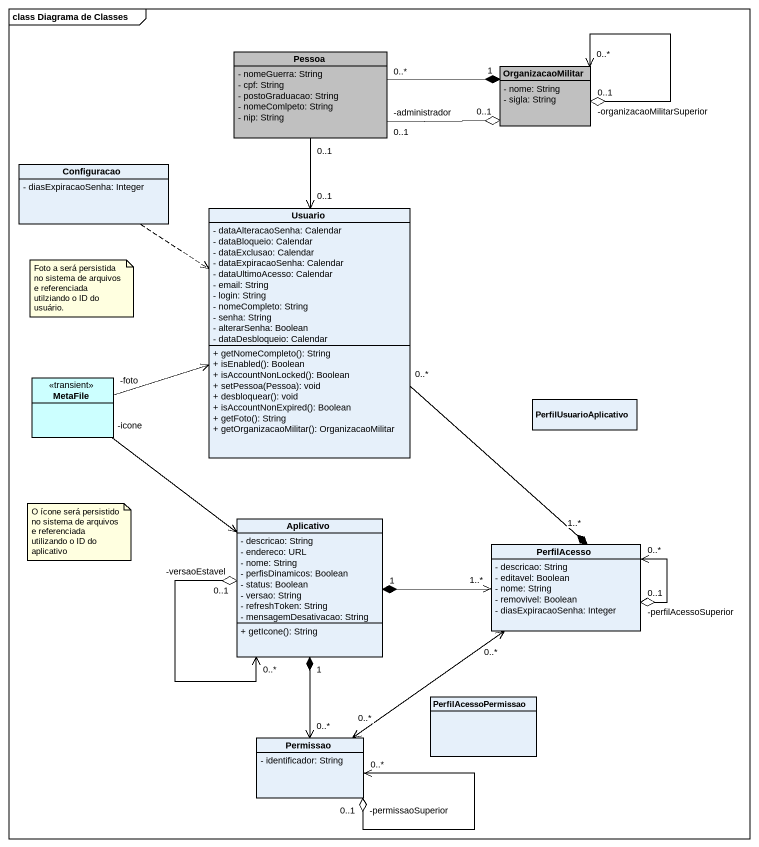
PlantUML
@startuml
mainframe class Diagrama de Classes
hide circle
hide empty members
skinparam classAttributeIconSize 0
class Pessoa #C0C0C0 {
  - nomeGuerra: String
  - cpf: String
  - postoGraduacao: String
  - nomeComlpeto: String
  - nip: String
}
class OrganizacaoMilitar #C0C0C0 {
  - nome: String
  - sigla: String
}
class Configuracao {
  - diasExpiracaoSenha: Integer
}
class Usuario {
  - dataAlteracaoSenha: Calendar
  - dataBloqueio: Calendar
  - dataExclusao: Calendar
  - dataExpiracaoSenha: Calendar
  - dataUltimoAcesso: Calendar
  - email: String
  - login: String
  - nomeCompleto: String
  - senha: String
  - alterarSenha: Boolean
  - dataDesbloqueio: Calendar
  + getNomeCompleto(): String
  + isEnabled(): Boolean
  + isAccountNonLocked(): Boolean
  + setPessoa(Pessoa): void
  + desbloquear(): void
  + isAccountNonExpired(): Boolean
  + getFoto(): String
  + getOrganizacaoMilitar(): OrganizacaoMilitar
}
class MetaFile <<transient>> #CCFFFF
class PerfilUsuarioAplicativo
class Aplicativo {
  - descricao: String
  - endereco: URL
  - nome: String
  - perfisDinamicos: Boolean
  - status: Boolean
  - versao: String
  - refreshToken: String
  - mensagemDesativacao: String
  + getIcone(): String
}
class PerfilAcesso {
  - descricao: String
  - editavel: Boolean
  - nome: String
  - removivel: Boolean
  - diasExpiracaoSenha: Integer
}
class PerfilAcessoPermissao
class Permissao {
  - identificador: String
}
Pessoa "-administrador\n0..1" -right-o "0..1" OrganizacaoMilitar
Pessoa "0..1" --> "0..1" Usuario
OrganizacaoMilitar "1" *-left- "0..*" Pessoa
OrganizacaoMilitar "-organizacaoMilitarSuperior\n0..1" o--> "0..*" OrganizacaoMilitar
Configuracao ..> Usuario
Usuario "0..*" --* "1..*" PerfilAcesso
MetaFile "-foto" -right-> Usuario
MetaFile "-icone" --> Aplicativo
Aplicativo "-versaoEstavel\n0..1" o--> "0..*" Aplicativo
Aplicativo "1" *-right-> "1..*" PerfilAcesso
Aplicativo "1" *--> "0..*" Permissao
PerfilAcesso "-perfilAcessoSuperior\n0..1" o--> "0..*" PerfilAcesso
PerfilAcesso "0..*" <--> "0..*" Permissao
Permissao "-permissaoSuperior\n0..1" o--> "0..*" Permissao
note as N1
  Foto a será persistida no sistema de arquivos e referenciada utilziando o ID do usuário.
end note
note as N2
  O ícone será persistido no sistema de arquivos e referenciada utilizando o ID do aplicativo
end note
@enduml
